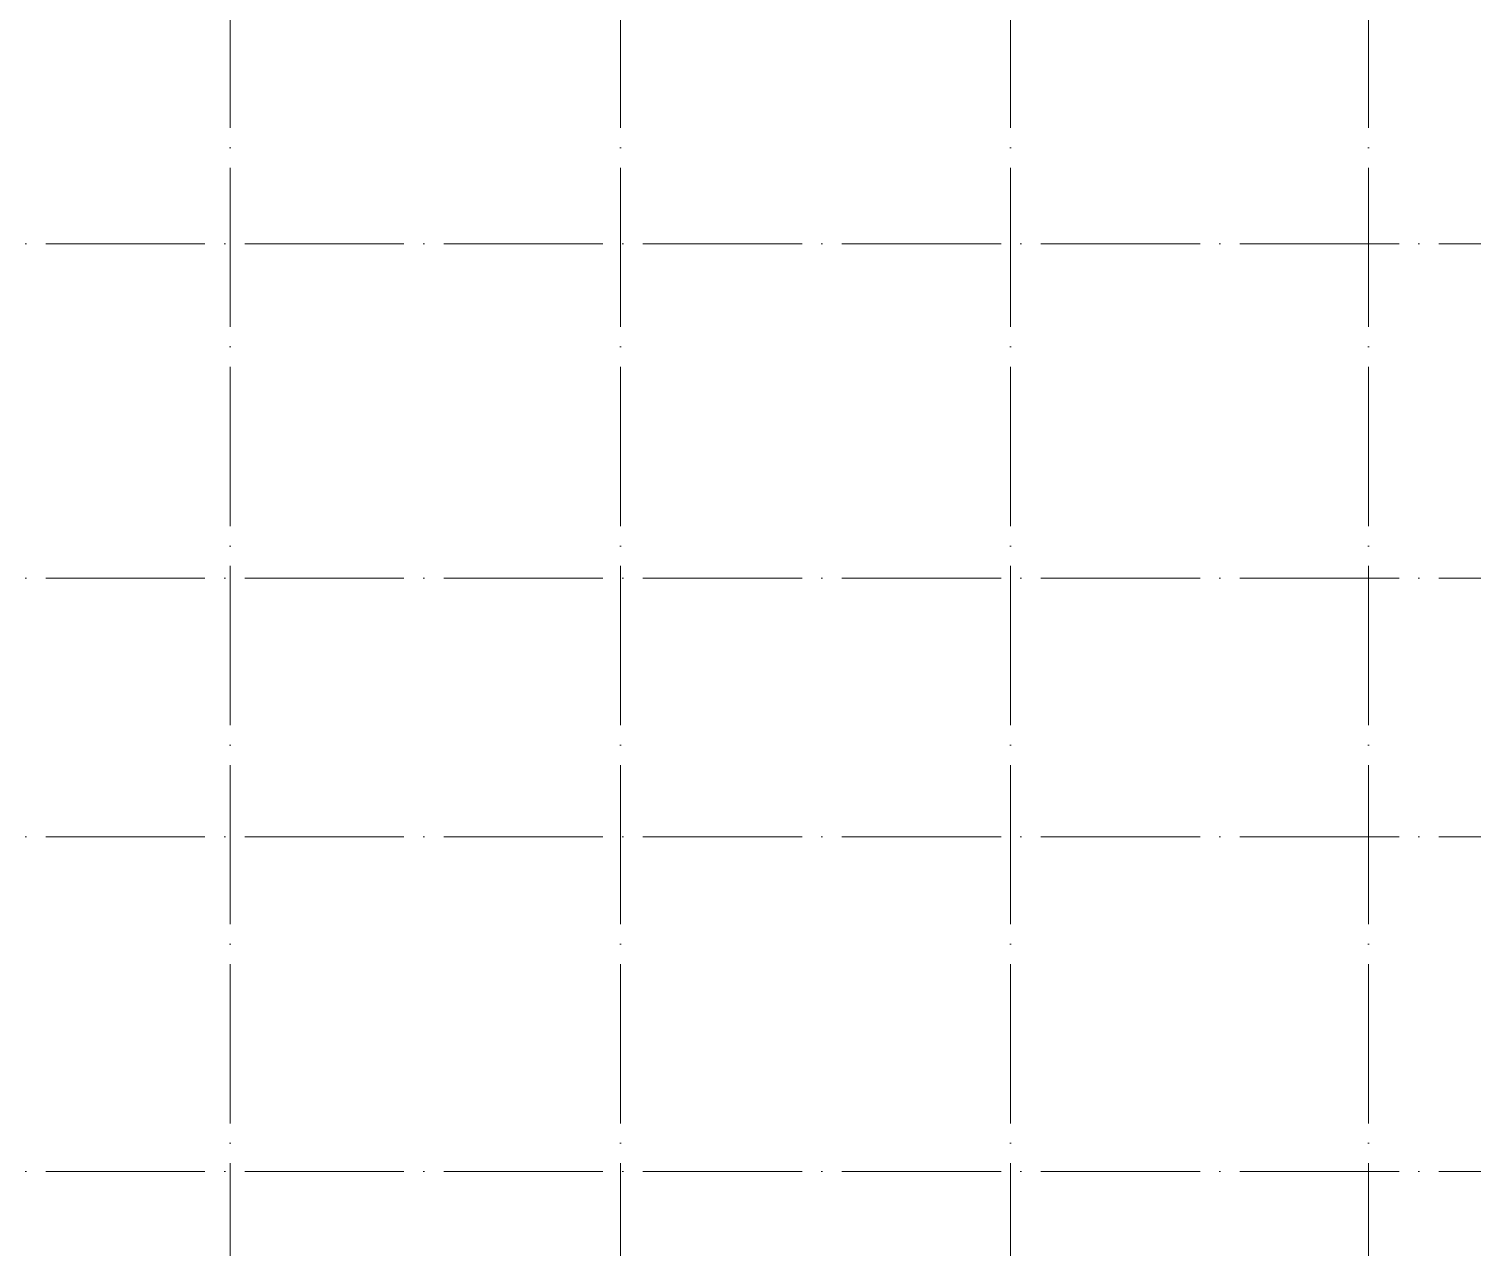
# Model space of a CAD drawing. Header units: millimetres. Extents: x 97 to 215964, y -4577 to 60645.
# Drawn here: x 87518 to 105648, y 27375 to 42672 of the extents above; entities that cross this region are included whole.
import ezdxf

# ---------------------------------------------------------------- set-up
doc = ezdxf.new("R2010")
doc.units = ezdxf.units.MM
doc.linetypes.add('ADSK_Линия сетки', pattern=[2500, 2000, -250, 0, -250])
doc.layers.add('S-GRID-____-OTLN', color=1, linetype='Continuous', lineweight=9)

msp = doc.modelspace()

# ---------------------------------------------------------------- linework, layer by layer
at = {"layer": 'S-GRID-____-OTLN', "linetype": 'ADSK_Линия сетки'}
for p, q in [((90047.887824, -3572.657751), (90047.887824, 60644.999414)), ((94947.887824, -3572.657751), (94947.887824, 60644.999414)), ((99847.887824, -3572.657751), (99847.887824, 60644.999414)), ((104347.887824, -3572.657751), (104347.887824, 60644.999414)), ((55228.336609, 39975.000586), (215146.441901, 39975.000586)), ((55228.336609, 35775.000586), (213876.441901, 35775.000586)), ((55228.336609, 32525.000984), (215146.441901, 32525.000984)), ((55228.336609, 28325.000984), (215146.441901, 28325.000984))]:
    msp.add_line(p, q, dxfattribs=at)

doc.saveas('drawing.dxf')
